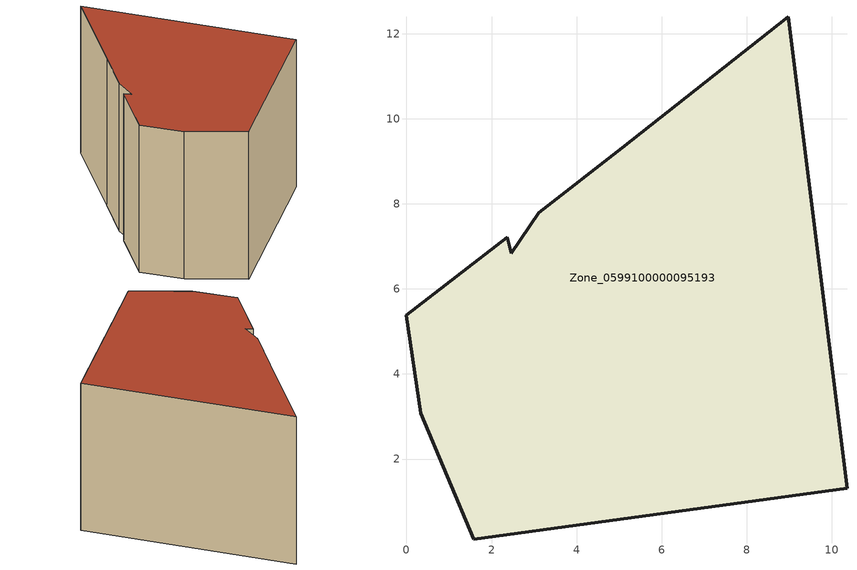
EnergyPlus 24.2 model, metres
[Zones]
Zone_0599100000095193
 floor ground (C_G): 2.37,7.22 2.47,6.84 3.11,7.79 5.07,9.32 8.98,12.4 10.36,1.31 1.58,0.11 0.34,3.08 0,5.38 z0
 wall outside (C_F): 0,5.38 0.34,3.08 1.58,0.11 10.36,1.31 8.98,12.4 5.07,9.32 3.11,7.79 2.47,6.84 2.37,7.22 0,5.38 z0:8.69
 roof outside (C_R): 2.47,6.84 2.37,7.22 0,5.38 0.34,3.08 1.58,0.11 10.36,1.31 8.98,12.4 5.07,9.32 3.11,7.79 z8.69
[BUILDING]
Pand.0599100000095193: North Axis=0; Terrain=City; Loads Convergence Tolerance Value=0.04; Temperature Convergence Tolerance Value=0.4; Solar Distribution=FullExterior; Maximum Number of Warmup Days=25; Minimum Number of Warmup Days=1
[Site:Location]
Rotterdam.The.Hague.AP_ZH_NLD Design_Conditions: Latitude=51.96; Longitude=4.45; Time Zone=1; Elevation=-4.5
[SITE:GROUNDTEMPERATURE:BUILDINGSURFACE]
18, 18, 18, 18, 18, 18, 18, 18, 18, 18, 18, 18
[MATERIAL] Thermal Absorptance=0.9; Solar Absorptance=0.7; Visible Absorptance=0.7
Name | Roughness | Thickness | Conductivity | Density | Specific Heat
G.TI.1992-2005 | MediumSmooth | 0.15 | 0.06 | 540 | 1210
F.TI.1992-2005 | Rough | 0.3 | 0.12 | 1920 | 840
R.TI.1992-2005 | MediumRough | 0.2 | 0.08 | 1500 | 1000
[CONSTRUCTION]
C_G: G.TI.1992-2005
C_F: F.TI.1992-2005
C_R: R.TI.1992-2005
[ZONE]
Zone_0599100000095193: Type=1; Multiplier=1; Ceiling Height=Autocalculate; Volume=Autocalculate; Floor Area=autocalculate; Part of Total Floor Area=Yes
[ZONEINFILTRATION:DESIGNFLOWRATE]
Infil_Zone_0599100000095193: Zone or ZoneList or Space or SpaceList=Zone_0599100000095193; Schedule=AlwaysOn; Design Flow Rate Calculation Method=Flow/Area; Flow Rate per Floor Area=0.0015; Constant Term Coefficient=1; Temperature Term Coefficient=0; Velocity Term Coefficient=0; Velocity Squared Term Coefficient=0
[HVACTEMPLATE:ZONE:IDEALLOADSAIRSYSTEM]
Zone_0599100000095193: Maximum Heating Supply Air Temperature=50; Minimum Cooling Supply Air Temperature=13; Maximum Heating Supply Air Humidity Ratio=0.0156; Minimum Cooling Supply Air Humidity Ratio=0.0077; Heating Limit=NoLimit; Cooling Limit=NoLimit; Dehumidification Control Type=ConstantSensibleHeatRatio; Cooling Sensible Heat Ratio=0.7; Dehumidification Setpoint=60; Humidification Control Type=None; Humidification Setpoint=30; Outdoor Air Method=None; Outdoor Air Flow Rate per Person=0.00944; Outdoor Air Flow Rate per Zone Floor Area=0; Outdoor Air Flow Rate per Zone=0; Demand Controlled Ventilation Type=None; Outdoor Air Economizer Type=NoEconomizer; Heat Recovery Type=None; Sensible Heat Recovery Effectiveness=0.7; Latent Heat Recovery Effectiveness=0.65
[ZONECONTROL:THERMOSTAT]
ThermostatControl_Zone_0599100000095193: Zone or ZoneList=Zone_0599100000095193; Control Type Schedule=DualSetpointControlType; Control 1=Thermostat_Zone_0599100000095193; Temperature Difference Between Cutout And Setpoint=0
[THERMOSTATSETPOINT:DUALSETPOINT]
Thermostat_Zone_0599100000095193: Heating Setpoint Temperature Schedule=HeatingSetpoint_Zone_0599100000095193; Cooling Setpoint Temperature Schedule=CoolingSetpoint_Zone_0599100000095193
[SCHEDULE:COMPACT]
HeatingSetpoint_Zone_0599100000095193: Through: 12/31, For: AllDays, Until: 24:00, 21
CoolingSetpoint_Zone_0599100000095193: Through: 12/31, For: AllDays, Until: 24:00, 24
DualSetpointControlType: Through: 12/31, For: AllDays, Until: 24:00, 4
AlwaysOn: Through: 12/31, For: AllDays, Until: 24:00, 1
